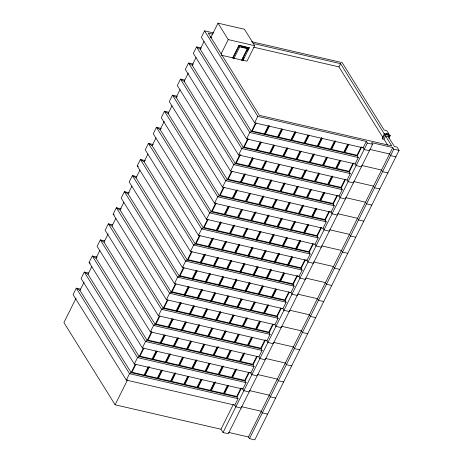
<?xml version="1.0" encoding="UTF-8"?>
<svg xmlns="http://www.w3.org/2000/svg" width="463" height="463" viewBox="0 0 463 463"><rect width="100%" height="100%" fill="white"/><g stroke="black" fill="none" stroke-linecap="round" stroke-linejoin="round"><path stroke-width="0.69" d="M254.06 366.551L145.561 341.509L92.311 255.993L95.98 258.244L147.182 340.473L253.035 364.908L254.06 366.551L250.853 372.987L142.355 347.939L89.104 262.423L92.311 255.993L97.224 257.127M278.113 318.312L169.614 293.264L116.363 207.748L120.033 210.005L171.235 292.234L277.088 316.669L278.113 318.312L274.906 324.742L166.402 299.7L113.157 214.178L116.363 207.748L121.277 208.882M302.165 270.068L193.667 245.025L140.416 159.504L144.086 161.761L195.288 243.989L301.141 268.424L302.165 270.068L298.959 276.504L190.455 251.455L137.21 165.939L140.416 159.504L145.33 160.638M204.559 30.859L201.347 37.295L254.598 122.811L363.102 147.853L366.308 141.423L257.804 116.381L204.559 30.859L213.686 32.966M76.1 298.126L63.911 322.566L115.113 404.795L220.967 429.23L223.016 432.517L228.311 433.744L372.622 144.288L371.598 142.645L392.774 147.529L393.793 149.173L399.089 150.4L254.772 439.85L249.482 438.629L248.457 436.985L228.653 432.413M241.136 408.013L235.846 406.792L234.822 405.148L238.028 398.712L237.004 397.069L131.145 372.634L79.949 290.405L84.116 282.048M88.508 273.043L84.295 272.07L81.089 278.506L134.334 364.022L242.838 389.065L246.044 382.635L245.02 380.991L139.166 356.556L87.964 274.327L91.813 266.607M95.98 258.244L99.829 250.529M265.189 359.768L259.899 358.547L258.875 356.904L262.081 350.474L261.057 348.83L155.198 324.395L104.001 242.166L108.168 233.803M112.561 224.804L108.348 223.832L105.142 230.261L158.387 315.778L266.891 340.826L270.097 334.39L269.072 332.747L163.219 308.312L112.017 226.083L115.866 218.368M120.033 210.005L123.881 202.285M289.242 311.53L283.946 310.308L282.928 308.665L286.134 302.229L285.11 300.585L179.25 276.151L128.054 193.922L131.903 186.207M297.258 295.446L291.968 294.225L290.943 292.581L294.15 286.151L293.125 284.502L187.272 260.073L136.07 177.844L139.919 170.124M144.086 161.761L147.934 154.04M153.351 144.56L148.432 143.426L145.226 149.856L198.477 235.378L306.981 260.42L310.187 253.99L309.162 252.341L203.303 227.912L152.107 145.683L155.95 137.962M321.31 247.207L316.021 245.986L314.996 244.337L318.203 237.907L317.178 236.263L211.325 211.828L160.123 129.599L164.29 121.237M329.332 231.124L324.036 229.903L323.012 228.259L326.218 221.829L325.194 220.18L219.34 195.751L168.138 113.522L171.987 105.801M177.404 96.316L172.485 95.181L169.279 101.617L222.529 187.133L331.028 212.176L334.24 205.746L333.215 204.102L227.356 179.667L176.16 97.438L180.003 89.718M184.72 80.076L180.506 79.104L177.3 85.533L230.545 171.055L339.049 196.098L342.255 189.662L341.231 188.019L235.372 163.589L184.176 81.361L188.343 72.998M353.385 182.885L348.089 181.664L347.065 180.014L350.271 173.584L349.247 171.941L243.393 147.506L192.191 65.277L196.04 57.557M361.4 166.802L356.105 165.58L355.08 163.937L358.293 157.501L357.268 155.857L251.409 131.428L200.207 49.194L204.056 41.479M210.613 37.943L217.992 23.15L244.452 29.256L254.696 45.704L246.999 61.139L242.762 60.167L244.018 57.643M221.175 53.749L228.23 39.598L217.992 23.15M233.971 58.419L232.71 57.84L238.995 45.235L249.256 47.886L242.971 60.491L233.769 58.089L233.971 58.419L239.741 46.838L239.539 46.508M232.912 58.17L239.197 45.565L238.995 45.235M241.703 59.918L247.479 48.343L247.682 48.673L241.912 60.248M247.479 50.71L249.048 47.556M234.822 405.148L126.318 380.1L129.524 373.67L131.145 372.634L135.318 364.277M134.334 364.022L137.54 357.592L139.166 356.556L143.333 348.193M142.355 347.939L145.561 341.509L147.182 340.473L151.673 331.467M258.875 356.904L150.371 331.861L153.577 325.425L155.198 324.395L159.37 316.032M158.387 315.778L161.593 309.348L163.219 308.312L167.386 299.955M166.402 299.7L169.614 293.264L171.235 292.234L175.402 283.871M282.928 308.665L174.424 283.616L177.63 277.187L179.25 276.151L183.742 267.145M290.943 292.581L182.439 267.539L185.646 261.103L187.272 260.073L191.439 251.71M190.455 251.455L193.667 245.025L195.288 243.989L199.455 235.626M198.477 235.378L201.683 228.942L203.303 227.912L207.476 219.549M314.996 244.337L206.492 219.294L209.698 212.864L211.325 211.828L215.81 202.823M323.012 228.259L214.508 203.216L217.72 196.781L219.34 195.751L223.507 187.388M222.529 187.133L225.736 180.703L227.356 179.667L231.529 171.304M230.545 171.055L233.751 164.62L235.372 163.589L239.863 154.584M347.065 180.014L238.561 154.972L241.767 148.542L243.393 147.506L247.884 138.501M355.08 163.937L246.582 138.894L249.788 132.459L251.409 131.428L255.576 123.065M254.598 122.811L257.804 116.381M115.113 404.795L127.62 379.712M135.925 364.242L131.932 372.246L144.109 375.053L148.096 367.049M143.941 348.159L139.948 356.163L152.124 358.975L156.112 350.971M151.957 332.081L147.969 340.085L160.14 342.892L164.133 334.888M159.978 315.998L155.985 324.002L168.156 326.814L172.149 318.81M167.994 299.92L164 307.924L176.177 310.731L180.165 302.727M176.009 283.836L172.022 291.84L184.193 294.653L188.186 286.649M184.031 267.759L180.038 275.757L192.209 278.57L196.202 270.566M192.047 251.675L188.053 259.679L200.23 262.486L204.218 254.488M200.062 235.598L196.075 243.596L208.246 246.409L212.239 238.404M208.078 219.514L204.09 227.518L216.262 230.325L220.562 221.708M216.099 203.431L212.106 211.435L224.283 214.247L228.271 206.243M224.115 187.353L220.128 195.357L232.299 198.164L236.292 190.16M232.131 171.269L228.143 179.274L240.314 182.086L244.308 174.082M240.459 154.578L236.159 163.196L248.336 166.003L252.63 157.385M248.168 139.108L244.18 147.112L256.352 149.925L260.339 141.921M256.184 123.031L252.196 131.035L264.367 133.842L268.361 125.838M144.381 375.69L148.866 366.684M152.396 359.612L156.563 351.249M160.412 343.529L164.585 335.166M168.434 327.451L172.601 319.088M176.449 311.368L180.94 302.362M184.465 295.29L188.638 286.927M192.486 279.206L196.653 270.843M200.502 263.123L204.993 254.123M208.518 247.045L213.009 238.04M216.539 230.962L220.706 222.605M224.555 214.884L228.722 206.521M232.571 198.801L237.062 189.795M240.586 182.723L245.077 173.718M248.608 166.639L252.775 158.282M256.624 150.562L260.791 142.199M264.639 134.478L269.13 125.473M149.462 366.679L145.162 375.296L157.339 378.109L161.327 370.105M157.171 351.214L153.184 359.219L165.355 362.025L169.348 354.021M165.193 335.131L161.199 343.135L173.37 345.948L177.364 337.944M173.208 319.053L169.215 327.057L181.392 329.864L185.379 321.86M181.224 302.97L177.236 310.974L189.408 313.787L193.401 305.783M189.245 286.892L185.252 294.896L197.423 297.703L201.417 289.699M197.261 270.809L193.268 278.813L205.445 281.626L209.432 273.621M205.277 254.731L201.289 262.735L213.46 265.542L217.454 257.538M213.293 238.648L209.305 246.652L221.476 249.464L225.469 241.46M221.314 222.57L217.321 230.574L229.498 233.381L233.485 225.377M229.33 206.486L225.342 214.491L237.513 217.303L241.507 209.299M237.345 190.409L233.358 198.413L245.529 201.22L249.522 193.216M245.367 174.325L241.373 182.329L253.55 185.142L257.538 177.138M253.383 158.248L249.395 166.252L261.566 169.059L265.554 161.055M261.398 142.164L257.411 150.168L269.582 152.981L273.575 144.977M269.42 126.086L265.426 134.085L277.603 136.898L281.591 128.893M157.611 378.746L161.778 370.383M165.627 362.662L170.118 353.657M173.648 346.584L178.133 337.579M181.664 330.501L185.831 322.138M189.68 314.423L193.852 306.06M197.701 298.34L202.186 289.334M205.717 282.262L209.884 273.899M213.732 266.179L217.905 257.816M221.754 250.101L225.921 241.738M229.77 234.018L234.261 225.012M237.785 217.94L241.958 209.577M245.801 201.856L249.974 193.493M253.822 185.779L257.989 177.416M261.838 169.695L266.329 160.69M269.854 153.618L274.027 145.255M277.875 137.534L282.042 129.171M162.386 370.348L158.398 378.352L170.569 381.165L174.563 373.161M170.407 354.27L166.414 362.274L178.585 365.081L182.578 357.077M178.423 338.187L174.429 346.191L186.606 349.004L190.594 341M186.439 322.109L182.451 330.107L194.622 332.92L198.615 324.916M194.46 306.026L190.467 314.03L202.638 316.837L206.631 308.838M202.476 289.948L198.482 297.946L210.659 300.759L214.647 292.755M210.491 273.864L206.504 281.869L218.675 284.676L222.668 276.671M218.507 257.781L214.519 265.785L226.691 268.598L230.684 260.594M226.529 241.703L222.535 249.707L234.712 252.514L238.7 244.51M234.544 225.62L230.557 233.624L242.728 236.437L246.721 228.433M242.56 209.542L238.572 217.546L250.743 220.353L254.737 212.349M250.581 193.459L246.588 201.463L258.765 204.276L262.752 196.271M258.597 177.381L254.609 185.385L266.781 188.192L271.081 179.575M266.613 161.298L262.625 169.302L274.796 172.114L278.79 164.11M274.634 145.22L270.641 153.224L282.818 156.031L286.805 148.027M282.65 129.136L278.662 137.141L290.833 139.953L294.821 131.949M170.841 381.801L175.332 372.796M178.863 365.718L183.03 357.355M186.878 349.64L191.045 341.277M194.894 333.557L199.385 324.551M202.916 317.473L207.083 309.116M210.931 301.396L215.098 293.033M218.947 285.312L223.12 276.955M226.968 269.234L231.454 260.229M234.984 253.151L239.151 244.794M243 237.073L247.173 228.71M251.015 220.99L255.507 211.985M259.037 204.912L263.528 195.907M267.053 188.829L271.22 180.466M275.068 172.751L279.241 164.388M283.09 156.668L287.581 147.662M291.105 140.59L295.597 131.585M175.622 373.404L171.628 381.408L183.799 384.215L187.793 376.211M183.637 357.32L179.644 365.324L191.821 368.137L195.808 360.133M191.653 341.243L187.665 349.247L199.837 352.054L203.83 344.05M199.669 325.159L195.681 333.163L207.852 335.976L211.846 327.972M207.69 309.081L203.697 317.086L215.874 319.892L219.861 311.888M215.706 292.998L211.718 301.002L223.889 303.815L227.883 295.811M223.722 276.92L219.734 284.924L231.905 287.731L236.205 279.114M231.743 260.837L227.75 268.841L239.927 271.654L243.914 263.65M239.759 244.759L235.771 252.763L247.942 255.57L251.936 247.566M247.774 228.676L243.787 236.68L255.958 239.493L259.951 231.488M256.103 211.979L251.803 220.602L263.979 223.409L268.274 214.791M263.812 196.515L259.824 204.519L271.995 207.331L275.983 199.327M271.827 180.437L267.84 188.435L280.011 191.248L284.004 183.244M279.849 164.353L275.855 172.358L288.032 175.164L292.02 167.166M287.864 148.276L283.877 156.274L296.048 159.087L300.036 151.083M295.88 132.192L291.893 140.196L304.064 143.003L308.057 134.999M382.727 137.193L338.945 66.875L340.548 63.657L253.273 43.51M184.077 384.851L188.244 376.488M192.093 368.774L196.584 359.768M200.109 352.69L204.281 344.327M208.13 336.613L212.297 328.25M216.146 320.529L220.637 311.524M224.161 304.451L228.334 296.089M232.177 288.368L236.35 280.005M240.199 272.29L244.366 263.927M248.214 256.207L252.705 247.201M256.23 240.129L260.403 231.766M264.251 224.046L268.418 215.683M272.267 207.968L276.434 199.605M280.283 191.885L284.774 182.879M288.304 175.801L292.471 167.444M296.32 159.723L300.487 151.36M304.336 143.64L308.508 135.283M188.852 376.46L184.859 384.458L197.035 387.271L201.023 379.266M196.868 360.376L192.88 368.38L205.051 371.187L209.044 363.189M204.883 344.298L200.896 352.297L213.067 355.109L217.06 347.105M212.905 328.215L208.911 336.219L221.088 339.026L225.076 331.022M220.92 312.131L216.933 320.136L229.104 322.948L233.097 314.944M228.936 296.054L224.949 304.058L237.12 306.865L241.113 298.861M236.958 279.97L232.964 287.974L245.141 290.787L249.129 282.783M244.973 263.893L240.986 271.897L253.157 274.704L257.15 266.7M252.989 247.809L249.001 255.813L261.173 258.626L265.166 250.622M261.01 231.731L257.017 239.736L269.194 242.543L273.182 234.538M269.026 215.648L265.039 223.652L277.21 226.465L281.197 218.461M277.042 199.57L273.054 207.574L285.225 210.381L289.219 202.377M285.063 183.487L281.07 191.491L293.247 194.304L297.234 186.3M293.079 167.409L289.091 175.413L301.263 178.22L305.25 170.216M301.095 151.326L297.107 159.33L309.278 162.143L313.272 154.138M309.116 135.248L305.123 143.252L317.3 146.059L321.594 137.442M197.307 387.907L201.474 379.544M205.323 371.824L209.496 363.467M213.345 355.746L217.83 346.741M221.36 339.663L225.851 330.657M229.376 323.585L233.549 315.222M237.392 307.501L241.564 299.144M245.413 291.424L249.904 282.418M253.429 275.34L257.602 266.977M261.445 259.263L265.617 250.9M269.466 243.179L273.633 234.816M277.482 227.101L281.973 218.096M285.497 211.018L289.67 202.655M293.519 194.94L297.686 186.577M301.535 178.857L306.026 169.852M309.55 162.779L314.041 153.774M317.572 146.696L321.739 138.333M202.082 379.51L198.095 387.514L210.266 390.326L214.259 382.322M210.098 363.432L206.11 371.436L218.281 374.243L222.275 366.239M218.426 346.735L214.126 355.352L226.303 358.165L230.29 350.161M226.135 331.271L222.147 339.275L234.319 342.082L238.312 334.078M234.151 315.187L230.163 323.191L242.334 326.004L246.328 318M242.172 299.11L238.179 307.114L250.356 309.921L254.343 301.917M250.188 283.026L246.2 291.03L258.371 293.843L262.359 285.839M258.204 266.948L254.216 274.953L266.387 277.759L270.38 269.755M266.225 250.865L262.232 258.869L274.409 261.676L278.396 253.678M274.241 234.787L270.253 242.786L282.424 245.598L286.412 237.594M282.256 218.704L278.269 226.708L290.44 229.515L294.433 221.517M290.278 202.626L286.284 210.624L298.461 213.437L302.449 205.433M298.294 186.543L294.306 194.547L306.477 197.354L310.465 189.35M306.616 169.846L302.322 178.463L314.493 181.276L318.793 172.658M314.331 154.382L310.337 162.386L322.514 165.193L326.502 157.189M322.346 138.298L318.353 146.302L330.53 149.115L334.517 141.111M210.538 390.963L215.029 381.958M218.559 374.88L223.044 365.874M226.575 358.802L230.742 350.439M234.591 342.718L238.763 334.355M242.606 326.641L247.097 317.635M250.628 310.557L254.795 302.194M258.643 294.48L262.81 286.117M266.659 278.396L271.15 269.391M274.681 262.318L279.172 253.313M282.696 246.235L286.863 237.872M290.712 230.152L294.885 221.794M298.733 214.074L303.224 205.068M306.749 197.99L310.916 189.633M314.765 181.913L318.938 173.55M322.786 165.829L326.953 157.472M330.802 149.752L335.293 140.746M215.625 381.952L211.325 390.569L223.496 393.376L227.489 385.372M223.334 366.482L219.34 374.486L231.517 377.299L235.505 369.295M231.35 350.404L227.362 358.408L239.533 361.215L243.526 353.211M239.365 334.321L235.378 342.325L247.549 345.138L251.542 337.133M247.387 318.243L243.393 326.247L255.57 329.054L259.558 321.05M255.402 302.16L251.415 310.164L263.586 312.976L267.573 304.972M263.418 286.082L259.43 294.086L271.602 296.893L275.595 288.889M271.44 269.998L267.446 278.003L279.623 280.815L283.611 272.811M279.455 253.921L275.468 261.925L287.639 264.732L291.626 256.728M287.471 237.837L283.483 245.841L295.654 248.654L299.648 240.65M295.492 221.76L291.499 229.764L303.676 232.571L307.663 224.567M303.508 205.676L299.52 213.68L311.692 216.493L315.679 208.489M311.524 189.599L307.536 197.603L319.707 200.41L323.701 192.405M319.545 173.515L315.552 181.519L327.729 184.332L331.716 176.328M327.561 157.437L323.568 165.441L335.744 168.248L339.732 160.244M335.577 141.354L331.589 149.358L343.76 152.171L347.754 144.167M223.774 394.013L227.941 385.656M231.789 377.935L236.28 368.93M239.805 361.852L244.296 352.847M247.821 345.774L251.994 337.411M255.842 329.691L260.009 321.328M263.858 313.613L268.349 304.608M271.874 297.53L276.046 289.167M279.895 281.452L284.062 273.089M287.911 265.368L292.078 257.006M295.926 249.291L300.418 240.285M303.948 233.207L308.115 224.844M311.964 217.13L316.131 208.767M319.979 201.046L324.152 192.683M328.001 184.969L332.486 175.963M336.016 168.885L340.183 160.522M344.032 152.807L348.205 144.444M228.548 385.621L224.555 393.625L236.732 396.432L240.719 388.428M236.564 369.538L232.576 377.542L244.748 380.355L248.741 372.35M244.58 353.46L240.592 361.464L252.763 364.271L256.757 356.267M252.601 337.377L248.608 345.381L260.785 348.193L264.772 340.189M260.617 321.299L256.629 329.303L268.8 332.11L272.788 324.106M268.633 305.215L264.645 313.22L276.816 316.026L280.81 308.028M276.654 289.138L272.661 297.136L284.838 299.949L288.825 291.945M284.67 273.054L280.682 281.058L292.853 283.865L296.841 275.867M292.685 256.977L288.698 264.975L300.869 267.788L304.862 259.784M300.707 240.893L296.714 248.897L308.89 251.704L312.878 243.7M308.723 224.81L304.735 232.814L316.906 235.626L320.894 227.622M316.738 208.732L312.751 216.736L324.922 219.543L328.915 211.539M324.76 192.649L320.766 200.653L332.943 203.465L336.931 195.461M332.775 176.571L328.782 184.575L340.959 187.382L344.947 179.378M340.791 160.487L336.804 168.491L348.975 171.304L352.968 163.3M348.813 144.41L344.819 152.414L356.996 155.221L360.984 147.217M220.967 429.23L233.474 404.147M237.004 397.069L241.495 388.063M245.02 380.991L249.192 372.628M253.035 364.908L257.208 356.545M261.057 348.83L265.548 339.825M269.072 332.747L273.239 324.384M277.088 316.669L281.261 308.306M285.11 300.585L289.277 292.222M293.125 284.502L297.616 275.497M301.141 268.424L305.314 260.061M309.162 252.341L313.329 243.984M317.178 236.263L321.669 227.258M325.194 220.18L329.685 211.174M333.215 204.102L337.382 195.739M341.231 188.019L345.398 179.656M349.247 171.941L353.738 162.935M357.268 155.857L361.753 146.852M223.016 432.517L367.333 143.067L366.308 141.423M388.932 138.223L390.216 135.647L389.701 134.826L384.412 133.604L382.166 138.107L382.675 138.929L384.001 139.236L387.612 145.041M382.675 138.929L384.921 134.426L384.412 133.604M384.001 139.236L385.604 136.018L384.921 134.426L390.216 135.647L388.249 136.631L385.604 136.018L391.75 145.886L259.425 115.345L208.228 33.116L212.448 34.088M388.208 135.237L388.851 133.952L386.802 130.664L384.157 130.051L342.169 62.621L251.6 41.716M248.457 436.985L392.774 147.529M249.482 438.629L393.793 149.173M228.23 39.598L254.696 45.704M210.144 37.144L211.55 37.468M253.782 47.214L338.945 66.875M239.197 45.565L249.256 47.886M241.524 46.966L246.814 48.187M239.741 46.838L247.682 48.673M201.451 48.077L196.538 46.942L193.331 53.372L246.582 138.894M221.21 55.19L232.71 57.84M193.436 64.154L188.522 63.02L185.316 69.456L238.561 154.972M388.851 133.952L386.2 133.338L386.819 134.328M367.333 143.067L372.622 144.288M369.758 149.393L389.562 153.965L390.587 155.609L395.882 156.83M369.416 150.724L364.126 149.497L362.76 147.309M168.682 112.237L164.469 111.265L161.263 117.695L214.508 203.216M358.293 157.501L249.788 132.459L196.538 46.942L200.207 49.194M361.742 165.47L381.547 170.043L382.571 171.686L387.867 172.913M161.367 128.477L156.453 127.342L153.247 133.778L206.492 219.294M350.271 173.584L241.767 148.542L188.522 63.02L192.191 65.277M353.726 181.554L373.531 186.126L374.555 187.77L379.845 188.991M342.255 189.662L233.751 164.62L180.506 79.104L184.176 81.361M345.705 197.632L365.51 202.204L366.534 203.847L371.83 205.074M345.363 198.963L340.074 197.742L338.708 195.548M334.24 205.746L225.736 180.703L172.485 95.181L176.16 97.438M337.689 213.715L357.494 218.287L358.518 219.931L363.814 221.152M337.348 215.046L332.052 213.825L330.692 211.632M136.614 176.559L132.401 175.587L129.194 182.017L182.439 267.539M326.218 221.829L217.72 196.781L164.469 111.265L168.138 113.522M329.673 229.793L349.478 234.365L350.503 236.014L355.792 237.235M129.299 192.805L124.379 191.67L121.173 198.1L174.424 283.616M318.203 237.907L209.698 212.864L156.453 127.342L160.123 129.599M321.652 245.876L341.457 250.448L342.481 252.092L347.777 253.313M310.187 253.99L201.683 228.942L148.432 143.426L152.107 145.683M313.636 261.96L333.441 266.526L334.465 268.175L339.761 269.397M313.295 263.285L307.999 262.064L306.639 259.87M305.621 278.037L325.425 282.609L326.45 284.253L331.74 285.474M305.279 279.368L299.983 278.147L298.618 275.954M104.54 240.882L100.326 239.909L97.12 246.339L150.371 331.861M294.15 286.151L185.646 261.103L132.401 175.587L136.07 177.844M297.599 294.121L317.41 298.687L318.428 300.337L323.724 301.558M286.134 302.229L177.63 277.187L124.379 191.67L128.054 193.922M289.583 310.198L309.388 314.771L310.413 316.414L315.708 317.635M281.568 326.282L301.372 330.848L302.397 332.498L307.687 333.719M281.226 327.607L275.931 326.386L274.565 324.193M80.487 289.126L76.273 288.154L73.067 294.584L126.318 380.1M270.097 334.39L161.593 309.348L108.348 223.832L112.017 226.083M273.546 342.36L293.357 346.932L294.375 348.575L299.671 349.796M273.205 343.691L267.915 342.47L266.549 340.276M262.081 350.474L153.577 325.425L100.326 239.909L104.001 242.166M265.531 358.443L285.335 363.015L286.36 364.659L291.655 365.88M257.515 374.521L277.32 379.093L278.344 380.736L283.634 381.958M257.173 375.852L251.878 374.631L250.512 372.437M246.044 382.635L137.54 357.592L84.295 272.07L87.964 274.327M249.493 390.604L269.304 395.176L270.328 396.82L275.618 398.041M249.152 391.93L243.862 390.708L242.496 388.515M238.028 398.712L129.524 373.67L76.273 288.154L79.949 290.405M241.478 406.682L261.282 411.254L262.307 412.898L267.602 414.119M137.21 165.939L138.431 166.692M113.157 214.178L114.378 214.93M89.104 262.423L90.326 263.175M399.089 150.4L397.04 147.107L394.395 146.499L388.249 136.631M340.548 63.657L384.712 134.583M242.762 60.167L242.971 60.491"/></g></svg>
